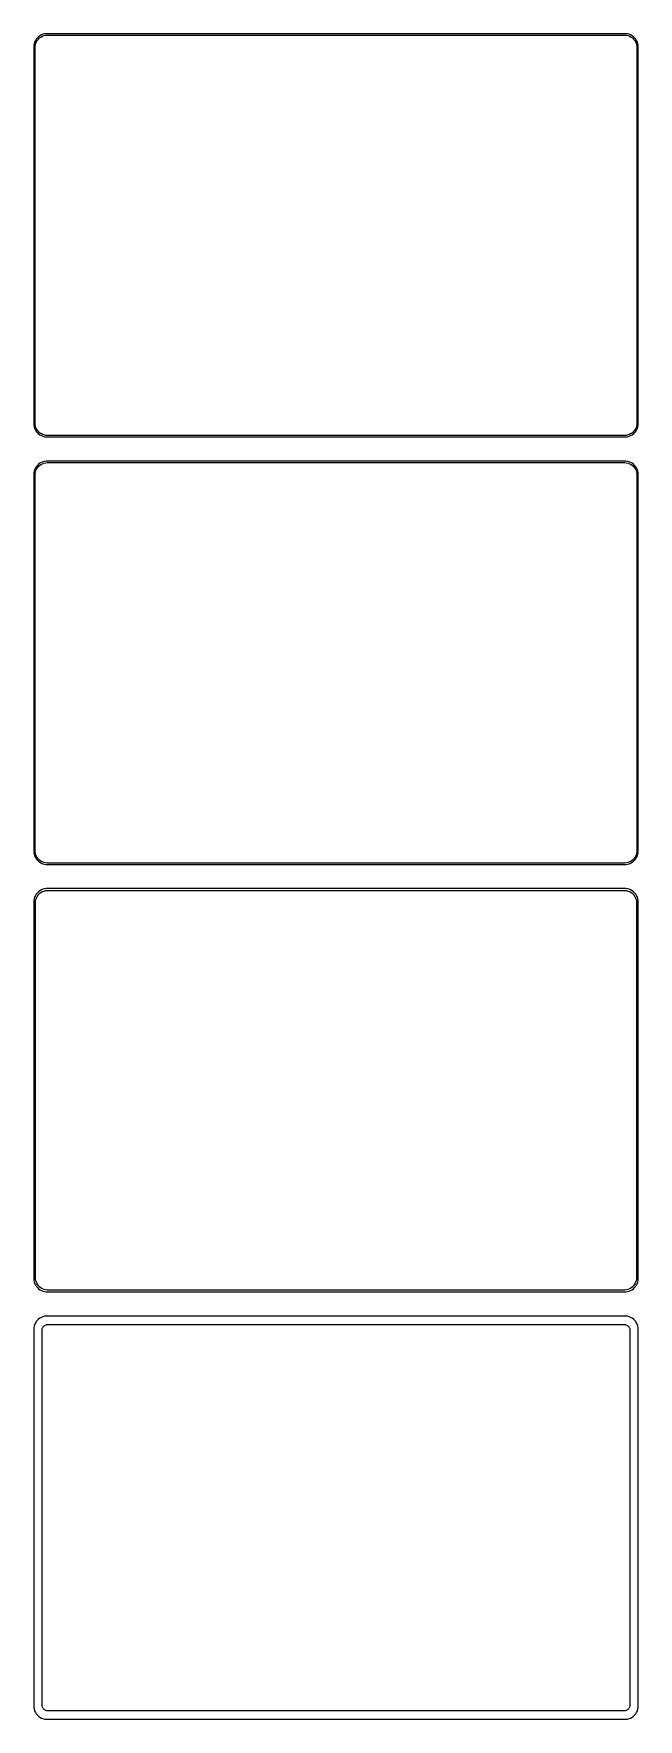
# Model space of a CAD drawing. Header units: metres. Extents: x -112 to 112, y 561 to 1188.
import ezdxf

# ---------------------------------------------------------------- set-up
doc = ezdxf.new("R2010")
doc.units = ezdxf.units.M

msp = doc.modelspace()

# ---------------------------------------------------------------- linework, layer by layer
for p, q in [((-111.882, 1185.41), (-112.149, 1184.84)), ((-111.545, 1185.94), (-111.882, 1185.41)), ((-111.666, 1184.5), (-111.412, 1185.04)), ((-111.145, 1186.42), (-111.545, 1185.94)), ((-111.412, 1185.04), (-111.093, 1185.54)), ((-110.687, 1186.85), (-111.145, 1186.42)), ((-111.093, 1185.54), (-110.713, 1186)), ((-110.713, 1186), (-110.278, 1186.41)), ((-110.179, 1187.22), (-110.687, 1186.85)), ((-110.278, 1186.41), (-109.795, 1186.76)), ((-109.629, 1187.52), (-110.179, 1187.22)), ((-109.795, 1186.76), (-109.272, 1187.05)), ((-109.045, 1187.76), (-109.629, 1187.52)), ((-109.272, 1187.05), (-108.718, 1187.27)), ((-108.437, 1187.91), (-109.045, 1187.76)), ((-108.718, 1187.27), (-108.14, 1187.42)), ((-107.814, 1187.99), (-108.437, 1187.91)), ((-108.14, 1187.42), (-107.548, 1187.49)), ((107.814, 1187.99), (-107.814, 1187.99)), ((-107.548, 1187.49), (107.548, 1187.49)), ((107.548, 1187.49), (108.14, 1187.42)), ((108.437, 1187.91), (107.814, 1187.99)), ((108.14, 1187.42), (108.718, 1187.27)), ((109.045, 1187.76), (108.437, 1187.91)), ((108.718, 1187.27), (109.272, 1187.05)), ((109.629, 1187.52), (109.045, 1187.76)), ((109.272, 1187.05), (109.795, 1186.76)), ((110.179, 1187.22), (109.629, 1187.52)), ((109.795, 1186.76), (110.278, 1186.41)), ((110.687, 1186.85), (110.179, 1187.22)), ((110.278, 1186.41), (110.713, 1186)), ((111.145, 1186.42), (110.687, 1186.85)), ((110.713, 1186), (111.093, 1185.54)), ((111.093, 1185.54), (111.412, 1185.04)), ((111.545, 1185.94), (111.145, 1186.42)), ((111.412, 1185.04), (111.666, 1184.5)), ((111.882, 1185.41), (111.545, 1185.94)), ((112.149, 1184.84), (111.882, 1185.41)), ((-112.461, 1183.63), (-112.5, 1183)), ((-112.5, 1183), (-112.5, 1043)), ((-112.343, 1184.24), (-112.461, 1183.63)), ((-112.149, 1184.84), (-112.343, 1184.24)), ((-112, 1182.75), (-111.963, 1183.35)), ((-112, 1043.25), (-112, 1182.75)), ((-111.963, 1183.35), (-111.851, 1183.93)), ((-111.851, 1183.93), (-111.666, 1184.5)), ((111.666, 1184.5), (111.851, 1183.93)), ((111.851, 1183.93), (111.963, 1183.35)), ((111.963, 1183.35), (112, 1182.75)), ((112, 1182.75), (112, 1043.25)), ((112.343, 1184.24), (112.149, 1184.84)), ((112.461, 1183.63), (112.343, 1184.24)), ((112.5, 1183), (112.461, 1183.63)), ((112.5, 1043), (112.5, 1183)), ((-112.5, 1043), (-112.461, 1042.37)), ((-112.461, 1042.37), (-112.343, 1041.76)), ((-112.343, 1041.76), (-112.149, 1041.16)), ((-112.149, 1041.16), (-111.882, 1040.59)), ((-111.963, 1042.65), (-112, 1043.25)), ((-111.851, 1042.07), (-111.963, 1042.65)), ((-111.666, 1041.5), (-111.851, 1042.07)), ((-111.412, 1040.96), (-111.666, 1041.5)), ((-111.093, 1040.46), (-111.412, 1040.96)), ((111.412, 1040.96), (111.093, 1040.46)), ((111.666, 1041.5), (111.412, 1040.96)), ((111.851, 1042.07), (111.666, 1041.5)), ((111.963, 1042.65), (111.851, 1042.07)), ((111.882, 1040.59), (112.149, 1041.16)), ((112, 1043.25), (111.963, 1042.65)), ((112.149, 1041.16), (112.343, 1041.76)), ((112.343, 1041.76), (112.461, 1042.37)), ((112.461, 1042.37), (112.5, 1043)), ((-111.882, 1040.59), (-111.545, 1040.06)), ((-111.545, 1040.06), (-111.145, 1039.58)), ((-111.145, 1039.58), (-110.687, 1039.15)), ((-110.713, 1040), (-111.093, 1040.46)), ((-110.278, 1039.59), (-110.713, 1040)), ((-110.687, 1039.15), (-110.179, 1038.78)), ((-109.795, 1039.24), (-110.278, 1039.59)), ((-110.179, 1038.78), (-109.629, 1038.48)), ((-109.272, 1038.95), (-109.795, 1039.24)), ((-109.629, 1038.48), (-109.045, 1038.24)), ((-108.718, 1038.73), (-109.272, 1038.95)), ((-109.045, 1038.24), (-108.437, 1038.09)), ((-108.14, 1038.58), (-108.718, 1038.73)), ((-108.437, 1038.09), (-107.814, 1038.01)), ((-107.548, 1038.51), (-108.14, 1038.58)), ((-107.814, 1038.01), (107.814, 1038.01)), ((107.548, 1038.51), (-107.548, 1038.51)), ((108.14, 1038.58), (107.548, 1038.51)), ((107.814, 1038.01), (108.437, 1038.09)), ((108.718, 1038.73), (108.14, 1038.58)), ((108.437, 1038.09), (109.045, 1038.24)), ((109.272, 1038.95), (108.718, 1038.73)), ((109.045, 1038.24), (109.629, 1038.48)), ((109.795, 1039.24), (109.272, 1038.95)), ((109.629, 1038.48), (110.179, 1038.78)), ((110.278, 1039.59), (109.795, 1039.24)), ((110.179, 1038.78), (110.687, 1039.15)), ((110.713, 1040), (110.278, 1039.59)), ((110.687, 1039.15), (111.145, 1039.58)), ((111.093, 1040.46), (110.713, 1040)), ((111.145, 1039.58), (111.545, 1040.06)), ((111.545, 1040.06), (111.882, 1040.59)), ((-109.629, 1028.52), (-110.179, 1028.22)), ((-109.045, 1028.76), (-109.629, 1028.52)), ((-109.272, 1028.05), (-108.718, 1028.27)), ((-108.437, 1028.91), (-109.045, 1028.76)), ((-108.718, 1028.27), (-108.14, 1028.42)), ((-107.814, 1028.99), (-108.437, 1028.91)), ((-108.14, 1028.42), (-107.548, 1028.49)), ((107.814, 1028.99), (-107.814, 1028.99)), ((-107.548, 1028.49), (107.548, 1028.49)), ((107.548, 1028.49), (108.14, 1028.42)), ((108.437, 1028.91), (107.814, 1028.99)), ((108.14, 1028.42), (108.718, 1028.27)), ((109.045, 1028.76), (108.437, 1028.91)), ((108.718, 1028.27), (109.272, 1028.05)), ((109.629, 1028.52), (109.045, 1028.76)), ((110.179, 1028.22), (109.629, 1028.52)), ((-112.461, 1024.63), (-112.5, 1024)), ((-112.5, 1024), (-112.5, 884)), ((-112.343, 1025.24), (-112.461, 1024.63)), ((-112.149, 1025.84), (-112.343, 1025.24)), ((-111.882, 1026.41), (-112.149, 1025.84)), ((-112, 1023.75), (-111.963, 1024.35)), ((-112, 884.25), (-112, 1023.75)), ((-111.963, 1024.35), (-111.851, 1024.93)), ((-111.545, 1026.94), (-111.882, 1026.41)), ((-111.851, 1024.93), (-111.666, 1025.5)), ((-111.666, 1025.5), (-111.412, 1026.04)), ((-111.145, 1027.42), (-111.545, 1026.94)), ((-111.412, 1026.04), (-111.093, 1026.54)), ((-110.687, 1027.85), (-111.145, 1027.42)), ((-111.093, 1026.54), (-110.713, 1027)), ((-110.713, 1027), (-110.278, 1027.41)), ((-110.179, 1028.22), (-110.687, 1027.85)), ((-110.278, 1027.41), (-109.795, 1027.76)), ((-109.795, 1027.76), (-109.272, 1028.05)), ((109.272, 1028.05), (109.795, 1027.76)), ((109.795, 1027.76), (110.278, 1027.41)), ((110.687, 1027.85), (110.179, 1028.22)), ((110.278, 1027.41), (110.713, 1027)), ((111.145, 1027.42), (110.687, 1027.85)), ((110.713, 1027), (111.093, 1026.54)), ((111.093, 1026.54), (111.412, 1026.04)), ((111.545, 1026.94), (111.145, 1027.42)), ((111.412, 1026.04), (111.666, 1025.5)), ((111.882, 1026.41), (111.545, 1026.94)), ((111.666, 1025.5), (111.851, 1024.93)), ((111.851, 1024.93), (111.963, 1024.35)), ((112.149, 1025.84), (111.882, 1026.41)), ((111.963, 1024.35), (112, 1023.75)), ((112, 1023.75), (112, 884.25)), ((112.343, 1025.24), (112.149, 1025.84)), ((112.461, 1024.63), (112.343, 1025.24)), ((112.5, 1024), (112.461, 1024.63)), ((112.5, 884), (112.5, 1024)), ((-111.963, 883.655), (-112, 884.25)), ((112, 884.25), (111.963, 883.655)), ((-112.5, 884), (-112.461, 883.373)), ((-112.461, 883.373), (-112.343, 882.757)), ((-112.343, 882.757), (-112.149, 882.159)), ((-112.149, 882.159), (-111.882, 881.591)), ((-111.851, 883.069), (-111.963, 883.655)), ((-111.882, 881.591), (-111.545, 881.061)), ((-111.666, 882.501), (-111.851, 883.069)), ((-111.412, 881.962), (-111.666, 882.501)), ((-111.545, 881.061), (-111.145, 880.577)), ((-111.093, 881.458), (-111.412, 881.962)), ((-111.145, 880.577), (-110.687, 880.147)), ((-110.713, 880.998), (-111.093, 881.458)), ((-110.278, 880.59), (-110.713, 880.998)), ((-110.687, 880.147), (-110.179, 879.778)), ((-109.795, 880.239), (-110.278, 880.59)), ((-110.179, 879.778), (-109.629, 879.476)), ((-109.272, 879.952), (-109.795, 880.239)), ((-109.629, 879.476), (-109.045, 879.245)), ((-108.718, 879.732), (-109.272, 879.952)), ((-109.045, 879.245), (-108.437, 879.089)), ((-108.14, 879.584), (-108.718, 879.732)), ((-108.437, 879.089), (-107.814, 879.01)), ((-107.548, 879.509), (-108.14, 879.584)), ((-107.814, 879.01), (107.814, 879.01)), ((107.548, 879.509), (-107.548, 879.509)), ((108.14, 879.584), (107.548, 879.509)), ((107.814, 879.01), (108.437, 879.089)), ((108.718, 879.732), (108.14, 879.584)), ((108.437, 879.089), (109.045, 879.245)), ((109.272, 879.952), (108.718, 879.732)), ((109.045, 879.245), (109.629, 879.476)), ((109.795, 880.239), (109.272, 879.952)), ((109.629, 879.476), (110.179, 879.778)), ((110.278, 880.59), (109.795, 880.239)), ((110.179, 879.778), (110.687, 880.147)), ((110.713, 880.998), (110.278, 880.59)), ((110.687, 880.147), (111.145, 880.577)), ((111.093, 881.458), (110.713, 880.998)), ((111.412, 881.962), (111.093, 881.458)), ((111.145, 880.577), (111.545, 881.061)), ((111.666, 882.501), (111.412, 881.962)), ((111.545, 881.061), (111.882, 881.591)), ((111.851, 883.069), (111.666, 882.501)), ((111.963, 883.655), (111.851, 883.069)), ((111.882, 881.591), (112.149, 882.159)), ((112.149, 882.159), (112.343, 882.757)), ((112.343, 882.757), (112.461, 883.373)), ((112.461, 883.373), (112.5, 884)), ((-112.461, 865.627), (-112.5, 865)), ((-112.343, 866.243), (-112.461, 865.627)), ((-112.149, 866.841), (-112.343, 866.243)), ((-111.882, 867.409), (-112.149, 866.841)), ((-111.545, 867.939), (-111.882, 867.409)), ((-111.828, 864.75), (-111.792, 865.324)), ((-111.792, 865.324), (-111.685, 865.889)), ((-111.685, 865.889), (-111.507, 866.435)), ((-111.145, 868.423), (-111.545, 867.939)), ((-111.507, 866.435), (-111.262, 866.956)), ((-111.262, 866.956), (-110.954, 867.441)), ((-110.687, 868.853), (-111.145, 868.423)), ((-110.954, 867.441), (-110.588, 867.884)), ((-110.179, 869.222), (-110.687, 868.853)), ((-110.588, 867.884), (-110.168, 868.278)), ((-109.629, 869.524), (-110.179, 869.222)), ((-110.168, 868.278), (-109.703, 868.616)), ((-109.703, 868.616), (-109.199, 868.893)), ((-109.045, 869.755), (-109.629, 869.524)), ((-109.199, 868.893), (-108.665, 869.104)), ((-108.437, 869.911), (-109.045, 869.755)), ((-108.665, 869.104), (-108.108, 869.247)), ((-107.814, 869.99), (-108.437, 869.911)), ((-108.108, 869.247), (-107.537, 869.319)), ((107.814, 869.99), (-107.814, 869.99)), ((-107.537, 869.319), (107.537, 869.319)), ((107.537, 869.319), (108.108, 869.247)), ((108.437, 869.911), (107.814, 869.99)), ((108.108, 869.247), (108.665, 869.104)), ((109.045, 869.755), (108.437, 869.911)), ((108.665, 869.104), (109.199, 868.893)), ((109.629, 869.524), (109.045, 869.755)), ((109.199, 868.893), (109.703, 868.616)), ((110.179, 869.222), (109.629, 869.524)), ((109.703, 868.616), (110.168, 868.278)), ((110.168, 868.278), (110.588, 867.884)), ((110.687, 868.853), (110.179, 869.222)), ((110.588, 867.884), (110.954, 867.441)), ((111.145, 868.423), (110.687, 868.853)), ((110.954, 867.441), (111.262, 866.956)), ((111.545, 867.939), (111.145, 868.423)), ((111.262, 866.956), (111.507, 866.435)), ((111.507, 866.435), (111.685, 865.889)), ((111.882, 867.409), (111.545, 867.939)), ((111.685, 865.889), (111.792, 865.324)), ((111.792, 865.324), (111.828, 864.75)), ((112.149, 866.841), (111.882, 867.409)), ((112.343, 866.243), (112.149, 866.841)), ((112.461, 865.627), (112.343, 866.243)), ((112.5, 865), (112.461, 865.627)), ((-112.5, 865), (-112.5, 725)), ((-111.828, 725.25), (-111.828, 864.75)), ((111.828, 864.75), (111.828, 725.25)), ((112.5, 725), (112.5, 865)), ((-112.5, 725), (-112.461, 724.373)), ((-112.461, 724.373), (-112.343, 723.757)), ((-112.343, 723.757), (-112.149, 723.159)), ((-112.149, 723.159), (-111.882, 722.591)), ((-111.882, 722.591), (-111.545, 722.061)), ((-111.792, 724.676), (-111.828, 725.25)), ((-111.685, 724.111), (-111.792, 724.676)), ((-111.507, 723.565), (-111.685, 724.111)), ((-111.545, 722.061), (-111.145, 721.577)), ((-111.262, 723.044), (-111.507, 723.565)), ((-110.954, 722.559), (-111.262, 723.044)), ((-111.145, 721.577), (-110.687, 721.147)), ((-110.588, 722.116), (-110.954, 722.559)), ((-110.687, 721.147), (-110.179, 720.778)), ((-110.168, 721.722), (-110.588, 722.116)), ((-109.703, 721.384), (-110.168, 721.722)), ((-109.199, 721.107), (-109.703, 721.384)), ((-108.665, 720.896), (-109.199, 721.107)), ((109.199, 721.107), (108.665, 720.896)), ((109.703, 721.384), (109.199, 721.107)), ((110.168, 721.722), (109.703, 721.384)), ((110.588, 722.116), (110.168, 721.722)), ((110.179, 720.778), (110.687, 721.147)), ((110.954, 722.559), (110.588, 722.116)), ((110.687, 721.147), (111.145, 721.577)), ((111.262, 723.044), (110.954, 722.559)), ((111.145, 721.577), (111.545, 722.061)), ((111.507, 723.565), (111.262, 723.044)), ((111.685, 724.111), (111.507, 723.565)), ((111.545, 722.061), (111.882, 722.591)), ((111.792, 724.676), (111.685, 724.111)), ((111.828, 725.25), (111.792, 724.676)), ((111.882, 722.591), (112.149, 723.159)), ((112.149, 723.159), (112.343, 723.757)), ((112.343, 723.757), (112.461, 724.373)), ((112.461, 724.373), (112.5, 725)), ((-110.179, 720.778), (-109.629, 720.476)), ((-109.629, 720.476), (-109.045, 720.245)), ((-109.045, 720.245), (-108.437, 720.089)), ((-108.108, 720.753), (-108.665, 720.896)), ((-108.437, 720.089), (-107.814, 720.01)), ((-107.537, 720.681), (-108.108, 720.753)), ((-107.814, 720.01), (107.814, 720.01)), ((107.537, 720.681), (-107.537, 720.681)), ((108.108, 720.753), (107.537, 720.681)), ((107.814, 720.01), (108.437, 720.089)), ((108.665, 720.896), (108.108, 720.753)), ((108.437, 720.089), (109.045, 720.245)), ((109.045, 720.245), (109.629, 720.476)), ((109.629, 720.476), (110.179, 720.778)), ((-111.545, 708.939), (-111.882, 708.409)), ((-111.145, 709.423), (-111.545, 708.939)), ((-110.687, 709.853), (-111.145, 709.423)), ((-110.179, 710.222), (-110.687, 709.853)), ((-109.629, 710.524), (-110.179, 710.222)), ((-109.045, 710.755), (-109.629, 710.524)), ((-108.437, 710.911), (-109.045, 710.755)), ((-107.814, 710.99), (-108.437, 710.911)), ((107.814, 710.99), (-107.814, 710.99)), ((108.437, 710.911), (107.814, 710.99)), ((109.045, 710.755), (108.437, 710.911)), ((109.629, 710.524), (109.045, 710.755)), ((110.179, 710.222), (109.629, 710.524)), ((110.687, 709.853), (110.179, 710.222)), ((111.145, 709.423), (110.687, 709.853)), ((111.545, 708.939), (111.145, 709.423)), ((111.882, 708.409), (111.545, 708.939)), ((-112.461, 706.627), (-112.5, 706)), ((-112.5, 706), (-112.5, 566)), ((-112.343, 707.243), (-112.461, 706.627)), ((-112.149, 707.841), (-112.343, 707.243)), ((-111.882, 708.409), (-112.149, 707.841)), ((-109.36, 705.75), (-109.343, 706.014)), ((-109.36, 566.25), (-109.36, 705.75)), ((-109.343, 706.014), (-109.293, 706.275)), ((-109.293, 706.275), (-109.211, 706.527)), ((-109.211, 706.527), (-109.099, 706.766)), ((-109.099, 706.766), (-108.957, 706.99)), ((-108.957, 706.99), (-108.788, 707.194)), ((-108.788, 707.194), (-108.595, 707.376)), ((-108.595, 707.376), (-108.38, 707.531)), ((-108.38, 707.531), (-108.148, 707.659)), ((-108.148, 707.659), (-107.902, 707.756)), ((-107.902, 707.756), (-107.645, 707.822)), ((-107.645, 707.822), (-107.382, 707.855)), ((-107.382, 707.855), (107.382, 707.855)), ((107.382, 707.855), (107.645, 707.822)), ((107.645, 707.822), (107.902, 707.756)), ((107.902, 707.756), (108.148, 707.659)), ((108.148, 707.659), (108.38, 707.531)), ((108.38, 707.531), (108.595, 707.376)), ((108.595, 707.376), (108.788, 707.194)), ((108.788, 707.194), (108.957, 706.99)), ((108.957, 706.99), (109.099, 706.766)), ((109.099, 706.766), (109.211, 706.527)), ((109.211, 706.527), (109.293, 706.275)), ((109.293, 706.275), (109.343, 706.014)), ((109.343, 706.014), (109.36, 705.75)), ((109.36, 705.75), (109.36, 566.25)), ((112.149, 707.841), (111.882, 708.409)), ((112.343, 707.243), (112.149, 707.841)), ((112.461, 706.627), (112.343, 707.243)), ((112.5, 706), (112.461, 706.627)), ((112.5, 566), (112.5, 706)), ((-112.5, 566), (-112.461, 565.373)), ((-112.461, 565.373), (-112.343, 564.757)), ((-112.343, 564.757), (-112.149, 564.159)), ((-109.343, 565.986), (-109.36, 566.25)), ((-109.293, 565.725), (-109.343, 565.986)), ((-109.211, 565.473), (-109.293, 565.725)), ((-109.099, 565.234), (-109.211, 565.473)), ((-108.957, 565.01), (-109.099, 565.234)), ((-108.788, 564.806), (-108.957, 565.01)), ((-108.595, 564.624), (-108.788, 564.806)), ((-108.38, 564.469), (-108.595, 564.624)), ((-108.148, 564.341), (-108.38, 564.469)), ((-107.902, 564.244), (-108.148, 564.341)), ((108.148, 564.341), (107.902, 564.244)), ((108.38, 564.469), (108.148, 564.341)), ((108.595, 564.624), (108.38, 564.469)), ((108.788, 564.806), (108.595, 564.624)), ((108.957, 565.01), (108.788, 564.806)), ((109.099, 565.234), (108.957, 565.01)), ((109.211, 565.473), (109.099, 565.234)), ((109.293, 565.725), (109.211, 565.473)), ((109.343, 565.986), (109.293, 565.725)), ((109.36, 566.25), (109.343, 565.986)), ((112.149, 564.159), (112.343, 564.757)), ((112.343, 564.757), (112.461, 565.373)), ((112.461, 565.373), (112.5, 566)), ((-112.149, 564.159), (-111.882, 563.591)), ((-111.882, 563.591), (-111.545, 563.061)), ((-111.545, 563.061), (-111.145, 562.577)), ((-111.145, 562.577), (-110.687, 562.147)), ((-110.687, 562.147), (-110.179, 561.778)), ((-110.179, 561.778), (-109.629, 561.476)), ((-109.629, 561.476), (-109.045, 561.245)), ((-109.045, 561.245), (-108.437, 561.089)), ((-108.437, 561.089), (-107.814, 561.01)), ((-107.645, 564.178), (-107.902, 564.244)), ((-107.814, 561.01), (107.814, 561.01)), ((-107.382, 564.145), (-107.645, 564.178)), ((107.382, 564.145), (-107.382, 564.145)), ((107.645, 564.178), (107.382, 564.145)), ((107.902, 564.244), (107.645, 564.178)), ((107.814, 561.01), (108.437, 561.089)), ((108.437, 561.089), (109.045, 561.245)), ((109.045, 561.245), (109.629, 561.476)), ((109.629, 561.476), (110.179, 561.778)), ((110.179, 561.778), (110.687, 562.147)), ((110.687, 562.147), (111.145, 562.577)), ((111.145, 562.577), (111.545, 563.061)), ((111.545, 563.061), (111.882, 563.591)), ((111.882, 563.591), (112.149, 564.159))]:
    msp.add_line(p, q)

doc.saveas('drawing.dxf')
